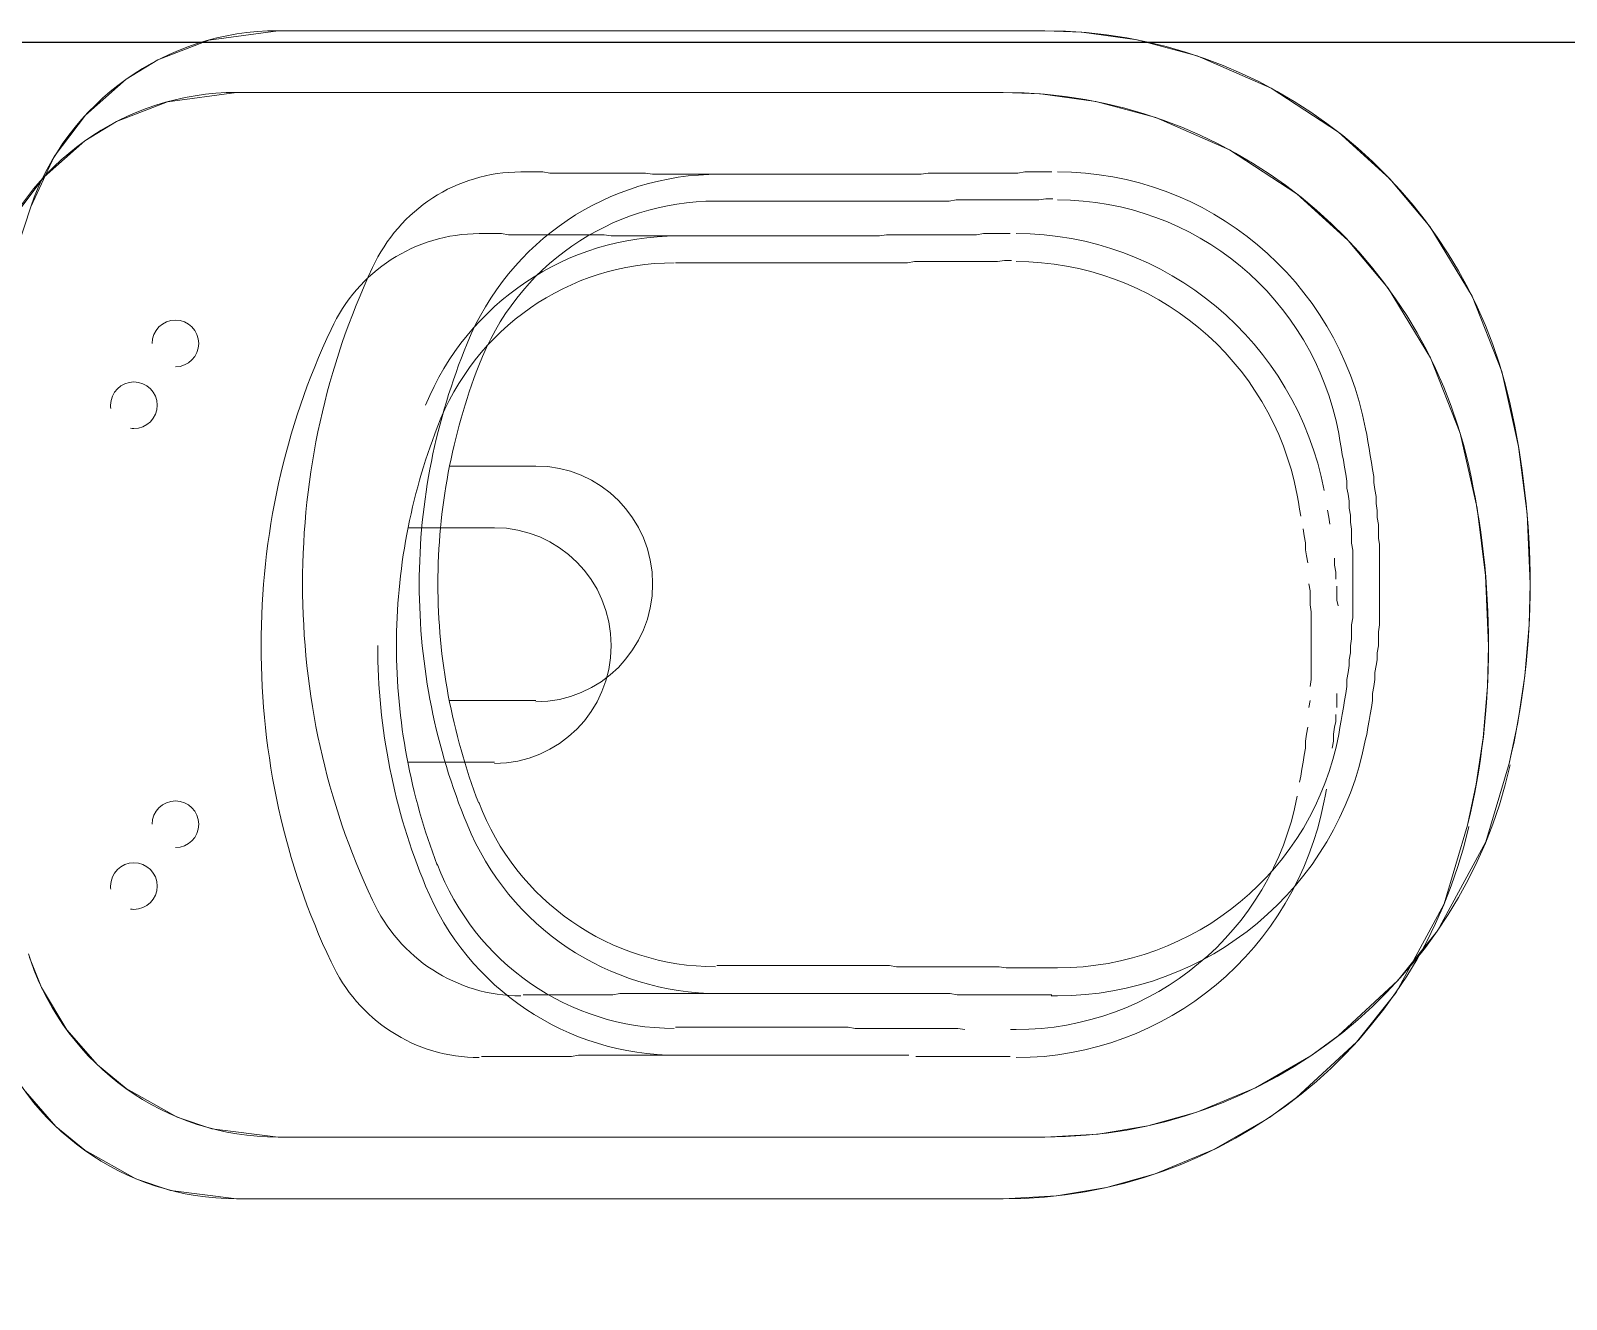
# Model space of a CAD drawing. Extents: x -14.2 to 52.3, y 2.5 to 90.9.
# Drawn here: x 29.041 to 29.598, y 26.102 to 26.562 of the extents above; entities that cross this region are included whole.
import ezdxf

# ---------------------------------------------------------------- set-up
doc = ezdxf.new("R2010")
doc.units = 0
doc.linetypes.add('limpo_PINI-PSG-PE-0102-LAZ-R00$0$CENTER2', pattern=[28.575, 19.05, -3.175, 3.175, -3.175])
doc.linetypes.add('limpo_PINI-PSG-PE-0102-LAZ-R00$0$IMPORT-IMPORT-DASHDOT', pattern=[1, 0.5, -0.25, 0, -0.25])
doc.layers.add('limpo_PINI-PSG-PE-0102-LAZ-R00$0$0-16', color=7, linetype='limpo_PINI-PSG-PE-0102-LAZ-R00$0$IMPORT-IMPORT-DASHDOT', lineweight=5, true_color=0x999999)
doc.layers.add('limpo_PINI-PSG-PE-0102-LAZ-R00$0$0-8', color=7, linetype='Continuous', lineweight=5, true_color=0x999999)
doc.layers.add('limpo_PINI-PSG-PE-0102-LAZ-R00$0$0-20', color=7, linetype='Continuous', lineweight=5)
doc.layers.add('limpo_PINI-PSG-PE-0102-LAZ-R00$0$LAYOUT_AMB_LAZ_dwg', color=8, linetype='Continuous', lineweight=5)
for name, color, linetype in [('limpo_PINI-PSG-PE-0102-LAZ-R00$0$PA_ESTR', 181, 'limpo_PINI-PSG-PE-0102-LAZ-R00$0$CENTER2'), ('limpo_PINI-PSG-PE-0102-LAZ-R00$0$XR_ARQT', 7, 'Continuous'), ('XR_ARQT', 7, 'Continuous')]:
    doc.layers.add(name, color=color, linetype=linetype)

# ---------------------------------------------------------------- blocks, each defined once
blk = doc.blocks.new('limpo_PINI-PSG-PE-0102-LAZ-R00$0$LAZ GERAL - PNE_dwg-25011385-009 - PRE - PAV_ LAZER - GERAL')
at = {"layer": 'limpo_PINI-PSG-PE-0102-LAZ-R00$0$0-16'}
blk.add_ellipse((8.43431, 0.61324), major_axis=(0.72994, 0.17232), ratio=1, dxfattribs=at)
at = {"layer": 'limpo_PINI-PSG-PE-0102-LAZ-R00$0$0-20', "flags": 128}
blk.add_lwpolyline([(7.41339, 1.39552), (7.41776, 1.38455), (7.42691, 1.36919), (7.43799, 1.35657), (7.44846, 1.34793), (7.467, 1.33758), (7.47958, 1.33335), (7.50356, 1.33032), (7.78169, 1.33032), (7.80107, 1.33141), (7.81911, 1.33442), (7.83683, 1.33936), (7.85814, 1.34817), (7.87827, 1.35984), (7.88814, 1.36701), (7.90983, 1.38712), (7.92419, 1.40519), (7.94172, 1.43737), (7.95017, 1.46579), (7.95332, 1.48074), (7.95585, 1.49758), (7.95741, 1.5161), (7.95779, 1.53095), (7.9567, 1.55645), (7.95358, 1.58083), (7.9475, 1.60802), (7.93673, 1.63533), (7.92136, 1.66061), (7.90685, 1.67795), (7.88826, 1.69481), (7.86381, 1.71085), (7.83701, 1.72254), (7.81528, 1.72835), (7.79517, 1.73112), (7.78169, 1.73164), (7.50356, 1.73164), (7.47846, 1.72827), (7.45996, 1.72105), (7.44846, 1.71403), (7.43371, 1.70104), (7.42236, 1.68596), (7.41381, 1.66772), (7.40915, 1.65333)], dxfattribs=at)
at = {"layer": 'limpo_PINI-PSG-PE-0102-LAZ-R00$0$0-8'}
for points, knots in [([(7.50356, 1.73164), (7.50356, 1.73164), (7.46292, 1.73164), (7.42693, 1.70582), (7.41381, 1.66772)], [0.3333333, 0.3333333, 0.3333333, 0.3333333, 0.3333333, 1, 1, 1, 1]), ([(7.59161, 1.68042), (7.59161, 1.68042), (7.56833, 1.68042), (7.54758, 1.66687), (7.53785, 1.64571)], [0.3333333, 0.3333333, 0.3333333, 0.3333333, 0.3333333, 1, 1, 1, 1]), ([(7.66358, 1.67957), (7.66358, 1.67957), (7.62336, 1.67957), (7.58738, 1.65544), (7.57214, 1.61819)], [0.3333333, 0.3333333, 0.3333333, 0.3333333, 0.3333333, 1, 1, 1, 1]), ([(7.66231, 1.66984), (7.66231, 1.66984), (7.62421, 1.66984), (7.58992, 1.64613), (7.57637, 1.61015)], [0.3333333, 0.3333333, 0.3333333, 0.3333333, 0.3333333, 1, 1, 1, 1]), ([(7.4663, 1.62666), (7.4663, 1.62666), (7.46165, 1.62666), (7.45784, 1.62285), (7.45784, 1.61819)], [0.5, 0.5, 0.5, 0.5, 0.5, 0.6666667, 0.6666667, 0.6666667, 0.6666667]), ([(7.4663, 1.62666), (7.4663, 1.62666), (7.46165, 1.62666), (7.45784, 1.62285), (7.45784, 1.61819)], [0.5, 0.5, 0.5, 0.5, 0.5, 0.6666667, 0.6666667, 0.6666667, 0.6666667]), ([(7.47477, 1.61819), (7.47477, 1.61819), (7.47477, 1.62285), (7.47096, 1.62666), (7.4663, 1.62666)], [0.3333333, 0.3333333, 0.3333333, 0.3333333, 0.3333333, 0.5, 0.5, 0.5, 0.5]), ([(7.47477, 1.61819), (7.47477, 1.61819), (7.47477, 1.62285), (7.47096, 1.62666), (7.4663, 1.62666)], [0.3333333, 0.3333333, 0.3333333, 0.3333333, 0.3333333, 0.5, 0.5, 0.5, 0.5]), ([(7.4663, 1.60972), (7.4663, 1.60972), (7.47096, 1.60972), (7.47477, 1.61353), (7.47477, 1.61819)], [0.1666667, 0.1666667, 0.1666667, 0.1666667, 0.1666667, 0.3333333, 0.3333333, 0.3333333, 0.3333333]), ([(7.4663, 1.60972), (7.4663, 1.60972), (7.47096, 1.60972), (7.47477, 1.61353), (7.47477, 1.61819)], [0.1666667, 0.1666667, 0.1666667, 0.1666667, 0.1666667, 0.3333333, 0.3333333, 0.3333333, 0.3333333]), ([(7.95779, 1.53098), (7.95779, 1.53098), (7.95779, 1.55342), (7.95525, 1.57501), (7.9506, 1.59618)], [0.3333333, 0.3333333, 0.3333333, 0.3333333, 0.3333333, 1, 1, 1, 1]), ([(7.63945, 1.53098), (7.63945, 1.53098), (7.63945, 1.55469), (7.6204, 1.57374), (7.59711, 1.57374)], [0.3333333, 0.3333333, 0.3333333, 0.3333333, 0.3333333, 1, 1, 1, 1]), ([(7.78634, 1.39171), (7.78634, 1.39171), (7.8363, 1.39171), (7.87905, 1.42727), (7.88837, 1.47637)], [0.3333333, 0.3333333, 0.3333333, 0.3333333, 0.3333333, 1, 1, 1, 1]), ([(7.78634, 1.38155), (7.78634, 1.38155), (7.84095, 1.38155), (7.88794, 1.42092), (7.8981, 1.47468)], [0.3333333, 0.3333333, 0.3333333, 0.3333333, 0.3333333, 1, 1, 1, 1]), ([(7.78169, 1.33032), (7.78169, 1.33032), (7.86254, 1.33032), (7.93282, 1.38663), (7.9506, 1.46537)], [0.3333333, 0.3333333, 0.3333333, 0.3333333, 0.3333333, 1, 1, 1, 1]), ([(7.4663, 1.45224), (7.4663, 1.45224), (7.46165, 1.45224), (7.45784, 1.44843), (7.45784, 1.44378)], [0.5, 0.5, 0.5, 0.5, 0.5, 0.6666667, 0.6666667, 0.6666667, 0.6666667]), ([(7.4663, 1.45224), (7.4663, 1.45224), (7.46165, 1.45224), (7.45784, 1.44843), (7.45784, 1.44378)], [0.5, 0.5, 0.5, 0.5, 0.5, 0.6666667, 0.6666667, 0.6666667, 0.6666667]), ([(7.47477, 1.44378), (7.47477, 1.44378), (7.47477, 1.44843), (7.47096, 1.45224), (7.4663, 1.45224)], [0.3333333, 0.3333333, 0.3333333, 0.3333333, 0.3333333, 0.5, 0.5, 0.5, 0.5]), ([(7.47477, 1.44378), (7.47477, 1.44378), (7.47477, 1.44843), (7.47096, 1.45224), (7.4663, 1.45224)], [0.3333333, 0.3333333, 0.3333333, 0.3333333, 0.3333333, 0.5, 0.5, 0.5, 0.5]), ([(7.4663, 1.43531), (7.4663, 1.43531), (7.47096, 1.43531), (7.47477, 1.43912), (7.47477, 1.44378)], [0.1666667, 0.1666667, 0.1666667, 0.1666667, 0.1666667, 0.3333333, 0.3333333, 0.3333333, 0.3333333]), ([(7.4663, 1.43531), (7.4663, 1.43531), (7.47096, 1.43531), (7.47477, 1.43912), (7.47477, 1.44378)], [0.1666667, 0.1666667, 0.1666667, 0.1666667, 0.1666667, 0.3333333, 0.3333333, 0.3333333, 0.3333333])]:
    blk.add_open_spline(points, degree=3, knots=knots, dxfattribs=at)
for points in [[(7.78169, 1.73164), (7.78169, 1.73164), (7.50356, 1.73164), (7.50356, 1.73164)], [(7.9506, 1.59618), (7.93282, 1.67534), (7.86254, 1.73164), (7.78169, 1.73164)], [(7.59246, 1.68042), (7.59288, 1.68042), (7.59246, 1.68042), (7.59161, 1.68042)], [(7.59965, 1.68042), (7.59965, 1.68042), (7.59246, 1.68042), (7.59246, 1.68042)], [(7.60219, 1.68), (7.60219, 1.68), (7.59965, 1.68042), (7.59965, 1.68042)], [(7.63691, 1.68), (7.63691, 1.68), (7.60219, 1.68), (7.60219, 1.68)], [(7.63945, 1.67957), (7.63945, 1.67957), (7.63691, 1.68), (7.63691, 1.68)], [(7.73681, 1.67957), (7.73681, 1.67957), (7.63945, 1.67957), (7.63945, 1.67957)], [(7.664, 1.67957), (7.66527, 1.67957), (7.66527, 1.67957), (7.66358, 1.67957)], [(7.73935, 1.68), (7.73935, 1.68), (7.73681, 1.67957), (7.73681, 1.67957)], [(7.77195, 1.68), (7.77195, 1.68), (7.73935, 1.68), (7.73935, 1.68)], [(7.77449, 1.68042), (7.77449, 1.68042), (7.77195, 1.68), (7.77195, 1.68)], [(7.78423, 1.68042), (7.78423, 1.68042), (7.77449, 1.68042), (7.77449, 1.68042)], [(7.8981, 1.58729), (7.88794, 1.64105), (7.84095, 1.68042), (7.78634, 1.68042)], [(7.41296, 1.66518), (7.41296, 1.66518), (7.41381, 1.66772), (7.41381, 1.66772)], [(7.66273, 1.66984), (7.664, 1.66984), (7.664, 1.66984), (7.66231, 1.66984)], [(7.74697, 1.66984), (7.74697, 1.66984), (7.66273, 1.66984), (7.66273, 1.66984)], [(7.74951, 1.67026), (7.74951, 1.67026), (7.74697, 1.66984), (7.74697, 1.66984)], [(7.77957, 1.67026), (7.77957, 1.67026), (7.74951, 1.67026), (7.74951, 1.67026)], [(7.78211, 1.67068), (7.78211, 1.67068), (7.77957, 1.67026), (7.77957, 1.67026)], [(7.78465, 1.67068), (7.78465, 1.67068), (7.78211, 1.67068), (7.78211, 1.67068)], [(7.88837, 1.58559), (7.87905, 1.6347), (7.8363, 1.67026), (7.78634, 1.67026)], [(7.53785, 1.64571), (7.52091, 1.60972), (7.51245, 1.57078), (7.51245, 1.53098)], [(7.57214, 1.61819), (7.56071, 1.59025), (7.55478, 1.56104), (7.55478, 1.53098)], [(7.57637, 1.61015), (7.56663, 1.58517), (7.56155, 1.55808), (7.56155, 1.53098)], [(7.88837, 1.58559), (7.88837, 1.58559), (7.88879, 1.58305), (7.88879, 1.58305)], [(7.88879, 1.58305), (7.88879, 1.58305), (7.88921, 1.58051), (7.88921, 1.58051)], [(7.8981, 1.58729), (7.8981, 1.58729), (7.89853, 1.58517), (7.89853, 1.58517)], [(7.89853, 1.58517), (7.89853, 1.58517), (7.89895, 1.58263), (7.89895, 1.58263)], [(7.89895, 1.58263), (7.89895, 1.58263), (7.89937, 1.58009), (7.89937, 1.58009)], [(7.88921, 1.58051), (7.88921, 1.58051), (7.88964, 1.57797), (7.88964, 1.57797)], [(7.88964, 1.57797), (7.88964, 1.57797), (7.89006, 1.57586), (7.89006, 1.57586)], [(7.89937, 1.58009), (7.89937, 1.58009), (7.8998, 1.57755), (7.8998, 1.57755)], [(7.8998, 1.57755), (7.8998, 1.57755), (7.90022, 1.57501), (7.90022, 1.57501)], [(7.56579, 1.57374), (7.56579, 1.57374), (7.59711, 1.57374), (7.59711, 1.57374)], [(7.89006, 1.57586), (7.89006, 1.57586), (7.89048, 1.57332), (7.89048, 1.57332)], [(7.89048, 1.57332), (7.89048, 1.57332), (7.89091, 1.57078), (7.89091, 1.57078)], [(7.90022, 1.57501), (7.90022, 1.57501), (7.90064, 1.57247), (7.90064, 1.57247)], [(7.90064, 1.57247), (7.90064, 1.57247), (7.90107, 1.56993), (7.90107, 1.56993)], [(7.89091, 1.57078), (7.89091, 1.57078), (7.89133, 1.56824), (7.89133, 1.56824)], [(7.89133, 1.56824), (7.89133, 1.56824), (7.89133, 1.5657), (7.89133, 1.5657)], [(7.89133, 1.5657), (7.89133, 1.5657), (7.89175, 1.56358), (7.89175, 1.56358)], [(7.90107, 1.56993), (7.90107, 1.56993), (7.90107, 1.56781), (7.90107, 1.56781)], [(7.90107, 1.56781), (7.90107, 1.56781), (7.90149, 1.56527), (7.90149, 1.56527)], [(7.89175, 1.56358), (7.89175, 1.56358), (7.89218, 1.56104), (7.89218, 1.56104)], [(7.89218, 1.56104), (7.89218, 1.56104), (7.89218, 1.5585), (7.89218, 1.5585)], [(7.90149, 1.56527), (7.90149, 1.56527), (7.90191, 1.56273), (7.90191, 1.56273)], [(7.90191, 1.56273), (7.90191, 1.56273), (7.90191, 1.56019), (7.90191, 1.56019)], [(7.90191, 1.56019), (7.90191, 1.56019), (7.90234, 1.55765), (7.90234, 1.55765)], [(7.89218, 1.5585), (7.89218, 1.5585), (7.8926, 1.55596), (7.8926, 1.55596)], [(7.8926, 1.55596), (7.8926, 1.55596), (7.8926, 1.55342), (7.8926, 1.55342)], [(7.90234, 1.55765), (7.90234, 1.55765), (7.90234, 1.55511), (7.90234, 1.55511)], [(7.90234, 1.55511), (7.90234, 1.55511), (7.90276, 1.55257), (7.90276, 1.55257)], [(7.8926, 1.55342), (7.8926, 1.55342), (7.89302, 1.55088), (7.89302, 1.55088)], [(7.89302, 1.55088), (7.89302, 1.55088), (7.89302, 1.5458), (7.89302, 1.5458)], [(7.90276, 1.55257), (7.90276, 1.55257), (7.90276, 1.54749), (7.90276, 1.54749)], [(7.89302, 1.5458), (7.89302, 1.5458), (7.89345, 1.54326), (7.89345, 1.54326)], [(7.89345, 1.54326), (7.89345, 1.54326), (7.89345, 1.53098), (7.89345, 1.53098)], [(7.90276, 1.54749), (7.90276, 1.54749), (7.90318, 1.54538), (7.90318, 1.54538)], [(7.90318, 1.54538), (7.90318, 1.54538), (7.90318, 1.53098), (7.90318, 1.53098)], [(7.51245, 1.53098), (7.51245, 1.49119), (7.52091, 1.45182), (7.53785, 1.41626)], [(7.55478, 1.53098), (7.55478, 1.50093), (7.56071, 1.47129), (7.57214, 1.44378)], [(7.56155, 1.53098), (7.56155, 1.50389), (7.56663, 1.4768), (7.57637, 1.4514)], [(7.59711, 1.48823), (7.6204, 1.48823), (7.63945, 1.50728), (7.63945, 1.53098)], [(7.89345, 1.53098), (7.89345, 1.53098), (7.89345, 1.51871), (7.89345, 1.51871)], [(7.90318, 1.53098), (7.90318, 1.53098), (7.90318, 1.51617), (7.90318, 1.51617)], [(7.95017, 1.46579), (7.95525, 1.48696), (7.95779, 1.50855), (7.95779, 1.53098)], [(7.89345, 1.51871), (7.89345, 1.51871), (7.89302, 1.51617), (7.89302, 1.51617)], [(7.89302, 1.51617), (7.89302, 1.51617), (7.89302, 1.51109), (7.89302, 1.51109)], [(7.90318, 1.51617), (7.90318, 1.51617), (7.90276, 1.51363), (7.90276, 1.51363)], [(7.89302, 1.51109), (7.89302, 1.51109), (7.8926, 1.50855), (7.8926, 1.50855)], [(7.90276, 1.51363), (7.90276, 1.51363), (7.90276, 1.50855), (7.90276, 1.50855)], [(7.8926, 1.50601), (7.8926, 1.50601), (7.89218, 1.50347), (7.89218, 1.50347)], [(7.8926, 1.50855), (7.8926, 1.50855), (7.8926, 1.50601), (7.8926, 1.50601)], [(7.90276, 1.50855), (7.90276, 1.50855), (7.90234, 1.50601), (7.90234, 1.50601)], [(7.90234, 1.50601), (7.90234, 1.50601), (7.90234, 1.50347), (7.90234, 1.50347)], [(7.89175, 1.49881), (7.89175, 1.49881), (7.89133, 1.49627), (7.89133, 1.49627)], [(7.89218, 1.50135), (7.89218, 1.50135), (7.89175, 1.49881), (7.89175, 1.49881)], [(7.89218, 1.50347), (7.89218, 1.50347), (7.89218, 1.50135), (7.89218, 1.50135)], [(7.90191, 1.50135), (7.90191, 1.50135), (7.90149, 1.49881), (7.90149, 1.49881)], [(7.90149, 1.49881), (7.90149, 1.49881), (7.90149, 1.49627), (7.90149, 1.49627)], [(7.90234, 1.50347), (7.90234, 1.50347), (7.90191, 1.50135), (7.90191, 1.50135)], [(7.89133, 1.49373), (7.89133, 1.49373), (7.89091, 1.49119), (7.89091, 1.49119)], [(7.89133, 1.49627), (7.89133, 1.49627), (7.89133, 1.49373), (7.89133, 1.49373)], [(7.90107, 1.49373), (7.90107, 1.49373), (7.90064, 1.49119), (7.90064, 1.49119)], [(7.90149, 1.49627), (7.90149, 1.49627), (7.90107, 1.49373), (7.90107, 1.49373)], [(7.56579, 1.48865), (7.56579, 1.48865), (7.59711, 1.48865), (7.59711, 1.48865)], [(7.89048, 1.48865), (7.89048, 1.48865), (7.89006, 1.48611), (7.89006, 1.48611)], [(7.89091, 1.49119), (7.89091, 1.49119), (7.89048, 1.48865), (7.89048, 1.48865)], [(7.90064, 1.48865), (7.90064, 1.48865), (7.90022, 1.48611), (7.90022, 1.48611)], [(7.90064, 1.49119), (7.90064, 1.49119), (7.90064, 1.48865), (7.90064, 1.48865)], [(7.88964, 1.48357), (7.88964, 1.48357), (7.88921, 1.48145), (7.88921, 1.48145)], [(7.89006, 1.48611), (7.89006, 1.48611), (7.88964, 1.48357), (7.88964, 1.48357)], [(7.8998, 1.48357), (7.8998, 1.48357), (7.89937, 1.48145), (7.89937, 1.48145)], [(7.90022, 1.48611), (7.90022, 1.48611), (7.8998, 1.48357), (7.8998, 1.48357)], [(7.88879, 1.47891), (7.88879, 1.47891), (7.88837, 1.47637), (7.88837, 1.47637)], [(7.88921, 1.48145), (7.88921, 1.48145), (7.88879, 1.47891), (7.88879, 1.47891)], [(7.89853, 1.47637), (7.89853, 1.47637), (7.8981, 1.47468), (7.8981, 1.47468)], [(7.89895, 1.47891), (7.89895, 1.47891), (7.89853, 1.47637), (7.89853, 1.47637)], [(7.89937, 1.48145), (7.89937, 1.48145), (7.89895, 1.47891), (7.89895, 1.47891)], [(7.57637, 1.45182), (7.58992, 1.41584), (7.62421, 1.39213), (7.66231, 1.39213)], [(7.57214, 1.44378), (7.58738, 1.40652), (7.62336, 1.38239), (7.66358, 1.38239)], [(7.53785, 1.41626), (7.54758, 1.39509), (7.56833, 1.38155), (7.59161, 1.38155)], [(7.41381, 1.39425), (7.41381, 1.39425), (7.41296, 1.39679), (7.41296, 1.39679)], [(7.41381, 1.39425), (7.42693, 1.35615), (7.46292, 1.33032), (7.50356, 1.33032)], [(7.66273, 1.39255), (7.66273, 1.39255), (7.72538, 1.39255), (7.72538, 1.39255)], [(7.72538, 1.39255), (7.72538, 1.39255), (7.72792, 1.39213), (7.72792, 1.39213)], [(7.72792, 1.39213), (7.72792, 1.39213), (7.76518, 1.39213), (7.76518, 1.39213)], [(7.76518, 1.39213), (7.76518, 1.39213), (7.76772, 1.39171), (7.76772, 1.39171)], [(7.76772, 1.39171), (7.76772, 1.39171), (7.78465, 1.39171), (7.78465, 1.39171)], [(7.78465, 1.39171), (7.7838, 1.39171), (7.78465, 1.39171), (7.78634, 1.39171)], [(7.59246, 1.38197), (7.59246, 1.38197), (7.62505, 1.38197), (7.62505, 1.38197)], [(7.62505, 1.38197), (7.62505, 1.38197), (7.62759, 1.38239), (7.62759, 1.38239)], [(7.62759, 1.38239), (7.62759, 1.38239), (7.7474, 1.38239), (7.7474, 1.38239)], [(7.7474, 1.38239), (7.7474, 1.38239), (7.74994, 1.38197), (7.74994, 1.38197)], [(7.74994, 1.38197), (7.74994, 1.38197), (7.78423, 1.38197), (7.78423, 1.38197)], [(7.78423, 1.38155), (7.7838, 1.38155), (7.78423, 1.38155), (7.78634, 1.38155)], [(7.78169, 1.33032), (7.78169, 1.33032), (7.50356, 1.33032), (7.50356, 1.33032)], [(7.78126, 1.33032), (7.77872, 1.33032), (7.77872, 1.33032), (7.78169, 1.33032)]]:
    blk.add_open_spline(points, degree=3, dxfattribs=at)
blk = doc.blocks.new('limpo_PINI-PSG-PE-0102-LAZ-R00$0$LAYOUT_AMB_LAZ_dwg-2867451-5PPE_008_LAZER__P_A_0_09_')
at = {"color": 9, "lineweight": 5, "flags": 128}
blk.add_lwpolyline([(37571.96, 20397.77), (37583.04, 20385.15), (37593.51, 20376.51), (37612.05, 20366.16), (37624.63, 20361.93), (37648.6, 20358.9), (37926.73, 20358.9), (37946.12, 20359.99), (37964.16, 20363), (37981.88, 20367.94), (38003.19, 20376.75), (38023.31, 20388.42), (38033.19, 20395.59), (38054.88, 20415.69), (38069.24, 20433.76), (38086.77, 20465.94), (38095.22, 20494.37), (38098.37, 20509.31), (38100.9, 20526.16), (38102.46, 20544.68), (38102.84, 20559.52), (38101.74, 20585.03), (38098.63, 20609.41), (38092.55, 20636.59), (38081.78, 20663.91), (38066.41, 20689.19), (38051.9, 20706.53), (38033.31, 20723.39), (38008.85, 20739.42), (37982.06, 20751.12), (37960.33, 20756.93), (37940.22, 20759.7), (37926.73, 20760.22), (37648.6, 20760.22), (37623.5, 20756.85), (37605.01, 20749.63), (37593.5, 20742.61), (37578.76, 20729.62), (37567.41, 20714.54)], dxfattribs=at)
at = {"color": 9, "lineweight": 5}
for points, knots in [([(37648.6, 20760.22), (37648.6, 20760.22), (37607.96, 20760.22), (37571.98, 20734.4), (37558.86, 20696.3)], [0.3333333, 0.3333333, 0.3333333, 0.3333333, 0.3333333, 1, 1, 1, 1]), ([(37736.66, 20709), (37736.66, 20709), (37713.37, 20709), (37692.63, 20695.45), (37682.89, 20674.28)], [0.3333333, 0.3333333, 0.3333333, 0.3333333, 0.3333333, 1, 1, 1, 1]), ([(37808.62, 20708.15), (37808.62, 20708.15), (37768.41, 20708.15), (37732.42, 20684.02), (37717.18, 20646.77)], [0.3333333, 0.3333333, 0.3333333, 0.3333333, 0.3333333, 1, 1, 1, 1]), ([(37807.35, 20698.41), (37807.35, 20698.41), (37769.25, 20698.41), (37734.96, 20674.71), (37721.42, 20638.72)], [0.3333333, 0.3333333, 0.3333333, 0.3333333, 0.3333333, 1, 1, 1, 1]), ([(37611.35, 20655.23), (37611.35, 20655.23), (37606.69, 20655.23), (37602.88, 20651.42), (37602.88, 20646.77)], [0.5, 0.5, 0.5, 0.5, 0.5, 0.6666667, 0.6666667, 0.6666667, 0.6666667]), ([(37619.82, 20646.77), (37619.82, 20646.77), (37619.82, 20651.42), (37616.01, 20655.23), (37611.35, 20655.23)], [0.3333333, 0.3333333, 0.3333333, 0.3333333, 0.3333333, 0.5, 0.5, 0.5, 0.5]), ([(37602.88, 20646.77), (37602.88, 20646.77), (37602.88, 20646.36), (37602.91, 20645.96), (37602.97, 20645.56)], [0.66666667, 0.66666667, 0.66666667, 0.66666667, 0.66666668, 0.69591094, 0.69591094, 0.69591094, 0.69591094]), ([(37611.35, 20638.3), (37611.35, 20638.3), (37616.01, 20638.3), (37619.82, 20642.11), (37619.82, 20646.77)], [0.1666667, 0.1666667, 0.1666667, 0.1666667, 0.1666667, 0.3333333, 0.3333333, 0.3333333, 0.3333333]), ([(38102.84, 20559.56), (38102.84, 20559.56), (38102.84, 20582), (38100.3, 20603.59), (38095.64, 20624.75)], [0.3333333, 0.3333333, 0.3333333, 0.3333333, 0.3333333, 1, 1, 1, 1]), ([(37784.49, 20559.56), (37784.49, 20559.56), (37784.49, 20583.27), (37765.44, 20602.32), (37742.16, 20602.32)], [0.3333333, 0.3333333, 0.3333333, 0.3333333, 0.3333333, 1, 1, 1, 1]), ([(37931.39, 20420.28), (37931.39, 20420.28), (37981.34, 20420.28), (38024.1, 20455.84), (38033.41, 20504.95)], [0.3333333, 0.3333333, 0.3333333, 0.3333333, 0.3333333, 1, 1, 1, 1]), ([(37931.39, 20410.12), (37931.39, 20410.12), (37986, 20410.12), (38032.99, 20449.49), (38043.15, 20503.26)], [0.3333333, 0.3333333, 0.3333333, 0.3333333, 0.3333333, 1, 1, 1, 1]), ([(37926.73, 20358.9), (37926.73, 20358.9), (38007.59, 20358.9), (38077.86, 20415.2), (38095.64, 20493.94)], [0.3333333, 0.3333333, 0.3333333, 0.3333333, 0.3333333, 1, 1, 1, 1]), ([(37611.35, 20480.82), (37611.35, 20480.82), (37606.69, 20480.82), (37602.88, 20477.01), (37602.88, 20472.35)], [0.5, 0.5, 0.5, 0.5, 0.5, 0.6666667, 0.6666667, 0.6666667, 0.6666667]), ([(37619.82, 20472.35), (37619.82, 20472.35), (37619.82, 20477.01), (37616.01, 20480.82), (37611.35, 20480.82)], [0.3333333, 0.3333333, 0.3333333, 0.3333333, 0.3333333, 0.5, 0.5, 0.5, 0.5]), ([(37602.88, 20472.35), (37602.88, 20472.35), (37602.88, 20471.95), (37602.91, 20471.55), (37602.97, 20471.16)], [0.66666667, 0.66666667, 0.66666667, 0.66666667, 0.66666668, 0.69565404, 0.69565404, 0.69565404, 0.69565404]), ([(37611.35, 20463.89), (37611.35, 20463.89), (37616.01, 20463.89), (37619.82, 20467.7), (37619.82, 20472.35)], [0.1666667, 0.1666667, 0.1666667, 0.1666667, 0.1666667, 0.3333333, 0.3333333, 0.3333333, 0.3333333])]:
    blk.add_open_spline(points, degree=3, knots=knots, dxfattribs=at)
for points in [[(37926.73, 20760.22), (37926.73, 20760.22), (37648.6, 20760.22), (37648.6, 20760.22)], [(38095.64, 20624.75), (38077.86, 20703.92), (38007.59, 20760.22), (37926.73, 20760.22)], [(37737.5, 20709), (37737.93, 20709), (37737.5, 20709), (37736.66, 20709)], [(37744.7, 20709), (37744.7, 20709), (37737.5, 20709), (37737.5, 20709)], [(37747.24, 20708.57), (37747.24, 20708.57), (37744.7, 20709), (37744.7, 20709)], [(37781.95, 20708.57), (37781.95, 20708.57), (37747.24, 20708.57), (37747.24, 20708.57)], [(37784.49, 20708.15), (37784.49, 20708.15), (37781.95, 20708.57), (37781.95, 20708.57)], [(37881.86, 20708.15), (37881.86, 20708.15), (37784.49, 20708.15), (37784.49, 20708.15)], [(37809.05, 20708.15), (37810.32, 20708.15), (37810.32, 20708.15), (37808.62, 20708.15)], [(37884.4, 20708.57), (37884.4, 20708.57), (37881.86, 20708.15), (37881.86, 20708.15)], [(37917, 20708.57), (37917, 20708.57), (37884.4, 20708.57), (37884.4, 20708.57)], [(37919.54, 20709), (37919.54, 20709), (37917, 20708.57), (37917, 20708.57)], [(37929.27, 20709), (37929.27, 20709), (37919.54, 20709), (37919.54, 20709)], [(38043.15, 20615.86), (38032.99, 20669.63), (37986, 20709), (37931.39, 20709)], [(37892.02, 20698.41), (37892.02, 20698.41), (37807.78, 20698.41), (37807.78, 20698.41)], [(37894.56, 20698.84), (37894.56, 20698.84), (37892.02, 20698.41), (37892.02, 20698.41)], [(37924.62, 20698.84), (37924.62, 20698.84), (37894.56, 20698.84), (37894.56, 20698.84)], [(37927.16, 20699.26), (37927.16, 20699.26), (37924.62, 20698.84), (37924.62, 20698.84)], [(37929.7, 20699.26), (37929.7, 20699.26), (37927.16, 20699.26), (37927.16, 20699.26)], [(38033.41, 20614.17), (38024.1, 20663.28), (37981.34, 20698.84), (37931.39, 20698.84)], [(37682.89, 20674.28), (37665.96, 20638.3), (37657.49, 20599.35), (37657.49, 20559.56)], [(37610.16, 20638.38), (37610.55, 20638.33), (37610.95, 20638.3), (37611.35, 20638.3)], [(37721.42, 20638.72), (37711.68, 20613.75), (37706.6, 20586.65), (37706.6, 20559.56)], [(38033.41, 20614.17), (38033.41, 20614.17), (38033.84, 20611.63), (38033.84, 20611.63)], [(38033.84, 20611.63), (38033.84, 20611.63), (38034.26, 20609.09), (38034.26, 20609.09)], [(38034.26, 20609.09), (38034.26, 20609.09), (38034.68, 20606.55), (38034.68, 20606.55)], [(38044.42, 20608.67), (38044.42, 20608.67), (38044.84, 20606.13), (38044.84, 20606.13)], [(37710.83, 20602.32), (37710.83, 20602.32), (37742.16, 20602.32), (37742.16, 20602.32)], [(38035.53, 20601.89), (38035.53, 20601.89), (38035.95, 20599.35), (38035.95, 20599.35)], [(38044.84, 20606.13), (38044.84, 20606.13), (38045.27, 20603.59), (38045.27, 20603.59)], [(38035.95, 20599.35), (38035.95, 20599.35), (38036.38, 20596.81), (38036.38, 20596.81)], [(38036.38, 20596.81), (38036.38, 20596.81), (38036.38, 20594.27), (38036.38, 20594.27)], [(38036.38, 20594.27), (38036.38, 20594.27), (38036.8, 20592.16), (38036.8, 20592.16)], [(38036.8, 20592.16), (38036.8, 20592.16), (38037.22, 20589.62), (38037.22, 20589.62)], [(38046.96, 20591.31), (38046.96, 20591.31), (38046.96, 20588.77), (38046.96, 20588.77)], [(38046.96, 20588.77), (38046.96, 20588.77), (38047.38, 20586.23), (38047.38, 20586.23)], [(38047.38, 20586.23), (38047.38, 20586.23), (38047.38, 20583.69), (38047.38, 20583.69)], [(38037.65, 20582), (38037.65, 20582), (38038.07, 20579.46), (38038.07, 20579.46)], [(38047.81, 20581.15), (38047.81, 20581.15), (38047.81, 20576.07), (38047.81, 20576.07)], [(38038.07, 20579.46), (38038.07, 20579.46), (38038.07, 20574.38), (38038.07, 20574.38)], [(38038.07, 20574.38), (38038.07, 20574.38), (38038.49, 20571.84), (38038.49, 20571.84)], [(38047.81, 20576.07), (38047.81, 20576.07), (38048.23, 20573.95), (38048.23, 20573.95)], [(38038.49, 20571.84), (38038.49, 20571.84), (38038.49, 20559.56), (38038.49, 20559.56)], [(37657.49, 20559.56), (37657.49, 20519.77), (37665.96, 20480.4), (37682.89, 20444.84)], [(37699.83, 20559.56), (37699.83, 20529.5), (37705.75, 20499.87), (37717.18, 20472.35)], [(37706.6, 20559.56), (37706.6, 20532.47), (37711.68, 20505.37), (37721.42, 20479.97)], [(37742.16, 20516.8), (37765.44, 20516.8), (37784.49, 20535.85), (37784.49, 20559.56)], [(38038.49, 20559.56), (38038.49, 20559.56), (38038.49, 20547.28), (38038.49, 20547.28)], [(38095.22, 20494.37), (38100.3, 20515.53), (38102.84, 20537.12), (38102.84, 20559.56)], [(38038.49, 20547.28), (38038.49, 20547.28), (38038.07, 20544.74), (38038.07, 20544.74)], [(38047.81, 20542.2), (38047.81, 20542.2), (38047.81, 20537.12), (38047.81, 20537.12)], [(38038.07, 20539.66), (38038.07, 20539.66), (38037.65, 20537.12), (38037.65, 20537.12)], [(38037.22, 20529.93), (38037.22, 20529.93), (38036.8, 20527.39), (38036.8, 20527.39)], [(38046.96, 20529.93), (38046.96, 20529.93), (38046.54, 20527.39), (38046.54, 20527.39)], [(38047.38, 20532.04), (38047.38, 20532.04), (38046.96, 20529.93), (38046.96, 20529.93)], [(38047.38, 20534.58), (38047.38, 20534.58), (38047.38, 20532.04), (38047.38, 20532.04)], [(38036.8, 20527.39), (38036.8, 20527.39), (38036.38, 20524.85), (38036.38, 20524.85)], [(38036.38, 20524.85), (38036.38, 20524.85), (38036.38, 20522.31), (38036.38, 20522.31)], [(38046.54, 20524.85), (38046.54, 20524.85), (38046.11, 20522.31), (38046.11, 20522.31)], [(38046.54, 20527.39), (38046.54, 20527.39), (38046.54, 20524.85), (38046.54, 20524.85)], [(38035.95, 20519.77), (38035.95, 20519.77), (38035.53, 20517.23), (38035.53, 20517.23)], [(38036.38, 20522.31), (38036.38, 20522.31), (38035.95, 20519.77), (38035.95, 20519.77)], [(37710.83, 20517.23), (37710.83, 20517.23), (37742.16, 20517.23), (37742.16, 20517.23)], [(38035.11, 20514.69), (38035.11, 20514.69), (38034.68, 20512.15), (38034.68, 20512.15)], [(38035.53, 20517.23), (38035.53, 20517.23), (38035.11, 20514.69), (38035.11, 20514.69)], [(38034.68, 20512.15), (38034.68, 20512.15), (38034.26, 20510.03), (38034.26, 20510.03)], [(38044, 20507.49), (38044, 20507.49), (38043.57, 20504.95), (38043.57, 20504.95)], [(38043.57, 20504.95), (38043.57, 20504.95), (38043.15, 20503.26), (38043.15, 20503.26)], [(37721.42, 20480.4), (37734.96, 20444.41), (37769.25, 20420.71), (37807.35, 20420.71)], [(37717.18, 20472.35), (37732.42, 20435.1), (37768.41, 20410.97), (37808.62, 20410.97)], [(37610.16, 20463.97), (37610.55, 20463.92), (37610.95, 20463.89), (37611.35, 20463.89)], [(37682.89, 20444.84), (37692.63, 20423.67), (37713.37, 20410.12), (37736.66, 20410.12)], [(37558.86, 20422.82), (37571.98, 20384.72), (37607.96, 20358.9), (37648.6, 20358.9)], [(37807.78, 20421.13), (37807.78, 20421.13), (37870.43, 20421.13), (37870.43, 20421.13)], [(37870.43, 20421.13), (37870.43, 20421.13), (37872.97, 20420.71), (37872.97, 20420.71)], [(37872.97, 20420.71), (37872.97, 20420.71), (37910.22, 20420.71), (37910.22, 20420.71)], [(37910.22, 20420.71), (37910.22, 20420.71), (37912.76, 20420.28), (37912.76, 20420.28)], [(37929.7, 20420.28), (37928.85, 20420.28), (37929.7, 20420.28), (37931.39, 20420.28)], [(37737.5, 20410.55), (37737.5, 20410.55), (37770.1, 20410.55), (37770.1, 20410.55)], [(37770.1, 20410.55), (37770.1, 20410.55), (37772.64, 20410.97), (37772.64, 20410.97)], [(37772.64, 20410.97), (37772.64, 20410.97), (37892.44, 20410.97), (37892.44, 20410.97)], [(37894.98, 20410.55), (37894.98, 20410.55), (37929.27, 20410.55), (37929.27, 20410.55)], [(37926.73, 20358.9), (37926.73, 20358.9), (37648.6, 20358.9), (37648.6, 20358.9)], [(37926.31, 20358.9), (37923.77, 20358.9), (37923.77, 20358.9), (37926.73, 20358.9)]]:
    blk.add_open_spline(points, degree=3, dxfattribs=at)
blk = doc.blocks.new('limpo_PINI-PSG-PE-0102-LAZ-R00$0$A$C745163c0')
at = {"layer": 'limpo_PINI-PSG-PE-0102-LAZ-R00$0$LAYOUT_AMB_LAZ_dwg', "color": 9}
blk.add_blockref('limpo_PINI-PSG-PE-0102-LAZ-R00$0$LAYOUT_AMB_LAZ_dwg-2867451-5PPE_008_LAZER__P_A_0_09_', (-22615.15, -15829.56), dxfattribs=at)
blk = doc.blocks.new('limpo_PINI-PSG-PE-0102-LAZ-R00')
at = {"layer": 'limpo_PINI-PSG-PE-0102-LAZ-R00$0$XR_ARQT', "xscale": 0.001000000000038553, "yscale": 0.001000000000038553, "zscale": 0.001000000000038553}
blk.add_blockref('limpo_PINI-PSG-PE-0102-LAZ-R00$0$A$C745163c0', (14.12396, 21.59203), dxfattribs=at)
at = {"layer": 'limpo_PINI-PSG-PE-0102-LAZ-R00$0$PA_ESTR', "ltscale": 0.1}
blk.add_lwpolyline([(10.65896, 26.54089), (40.01898, 26.54089)], dxfattribs=at)
at = {"layer": 'limpo_PINI-PSG-PE-0102-LAZ-R00$0$XR_ARQT'}
blk.add_blockref('limpo_PINI-PSG-PE-0102-LAZ-R00$0$LAZ GERAL - PNE_dwg-25011385-009 - PRE - PAV_ LAZER - GERAL', (21.66891, 24.81343), dxfattribs=at)

msp = doc.modelspace()

# ---------------------------------------------------------------- block references
at = {"layer": 'XR_ARQT'}
msp.add_blockref('limpo_PINI-PSG-PE-0102-LAZ-R00', (-0.04177, 0.01702), dxfattribs=at)

doc.saveas('drawing.dxf')
